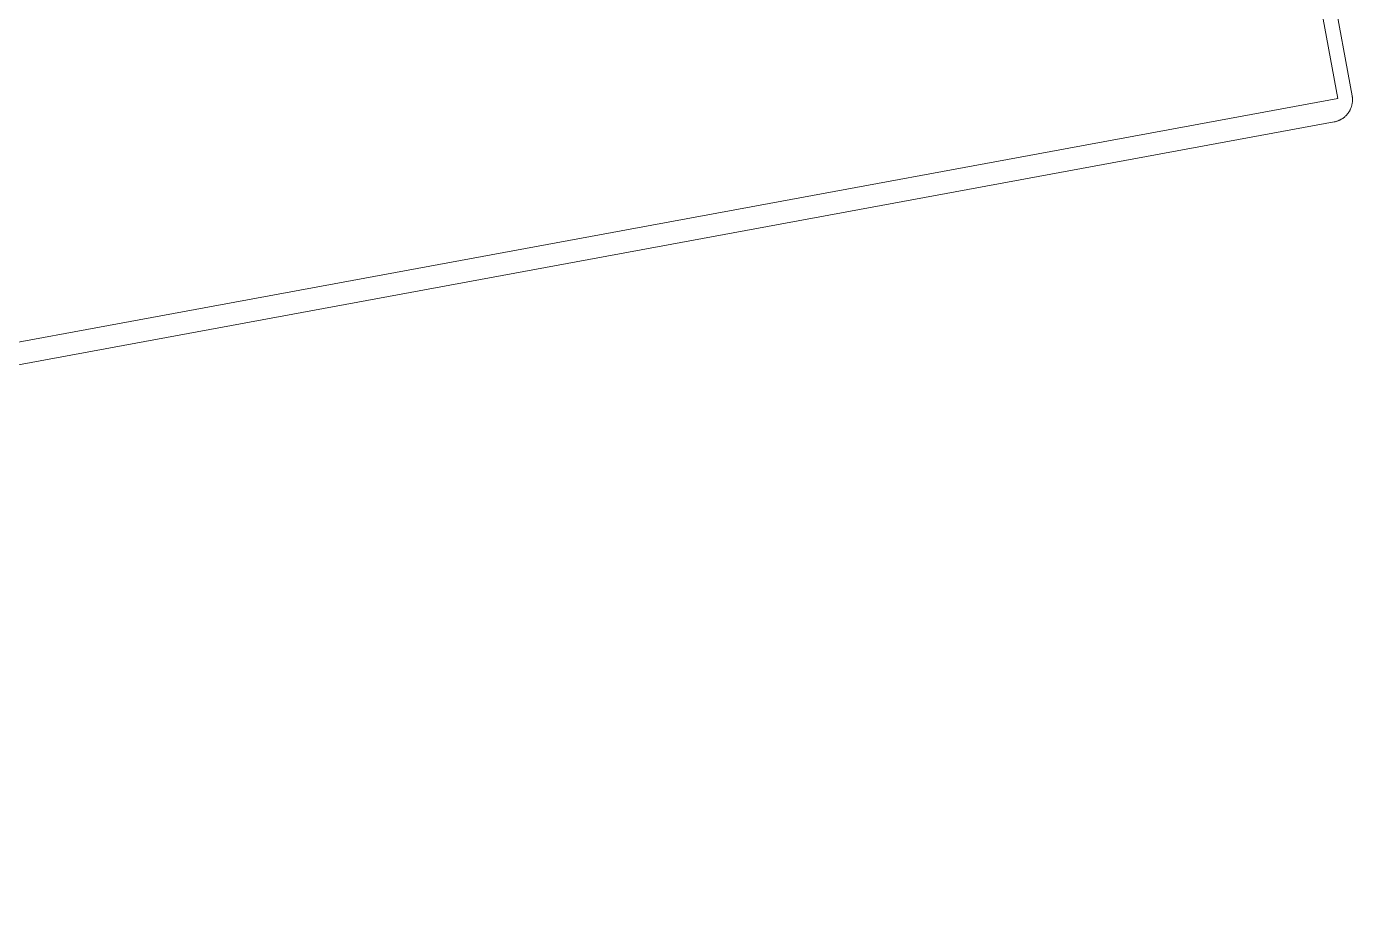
# Model space of a CAD drawing. Header units: millimetres. Extents: x -159872 to 386485, y -250577 to 158966.
# Drawn here: x 178672.2 to 178754.7, y 3727.9 to 3783.5 of the extents above; entities that cross this region are included whole.
import ezdxf

# ---------------------------------------------------------------- set-up
doc = ezdxf.new("R2010")
doc.units = ezdxf.units.MM
doc.layers.get('0').update_dxf_attribs({"lineweight": 25})
doc.layers.add('LDS-equipment-kitchen equipment', color=3, linetype='Continuous', lineweight=13)

# ---------------------------------------------------------------- blocks, each defined once
blk = doc.blocks.new('A$C73be1ed8')
at = {"transparency": 33554687}
for points in [[(677.1, 659.088, 0), (677.1, 0.912, 0)], [(678.5, 1.4, 0), (678.5, 658.6, 0)], [(677.1, 0.912, 0), (629.9, 0.912, 0)], [(629.9, 0, 0), (677.1, 0, 0)]]:
    blk.add_polyline3d(points, dxfattribs=at)
blk.add_polyline3d([(678.5, 1.4, 0), (678.5, 1.366, 0), (678.498, 1.331, 0), (678.496, 1.297, 0), (678.493, 1.263, 0), (678.489, 1.229, 0), (678.485, 1.195, 0), (678.479, 1.161, 0), (678.473, 1.127, 0), (678.466, 1.093, 0), (678.458, 1.06, 0), (678.449, 1.027, 0), (678.44, 0.994, 0), (678.429, 0.961, 0), (678.418, 0.928, 0), (678.406, 0.896, 0), (678.393, 0.864, 0), (678.38, 0.833, 0), (678.366, 0.801, 0), (678.351, 0.771, 0), (678.335, 0.74, 0), (678.318, 0.71, 0), (678.301, 0.68, 0), (678.283, 0.651, 0), (678.264, 0.622, 0), (678.245, 0.594, 0), (678.224, 0.566, 0), (678.204, 0.539, 0), (678.182, 0.512, 0), (678.16, 0.486, 0), (678.137, 0.46, 0), (678.114, 0.435, 0), (678.09, 0.41, 0), (678.065, 0.386, 0), (678.04, 0.363, 0), (678.014, 0.34, 0), (677.988, 0.318, 0), (677.961, 0.296, 0), (677.934, 0.276, 0), (677.906, 0.255, 0), (677.878, 0.236, 0), (677.849, 0.217, 0), (677.82, 0.199, 0), (677.79, 0.182, 0), (677.76, 0.165, 0), (677.729, 0.149, 0), (677.699, 0.134, 0), (677.667, 0.12, 0), (677.636, 0.107, 0), (677.604, 0.094, 0), (677.572, 0.082, 0), (677.539, 0.071, 0), (677.506, 0.06, 0), (677.473, 0.051, 0), (677.44, 0.042, 0), (677.407, 0.034, 0), (677.373, 0.027, 0), (677.339, 0.021, 0), (677.305, 0.015, 0), (677.271, 0.011, 0), (677.237, 0.007, 0), (677.203, 0.004, 0), (677.169, 0.002, 0), (677.134, 0, 0), (677.1, 0, 0)])

msp = doc.modelspace()

# ---------------------------------------------------------------- block references
at = {"layer": 'LDS-equipment-kitchen equipment', "xscale": -1, "rotation": 100.4582459913295}
msp.add_blockref('A$C73be1ed8', (178631.73576, 4445.00837, 0), dxfattribs=at)

doc.saveas('drawing.dxf')
